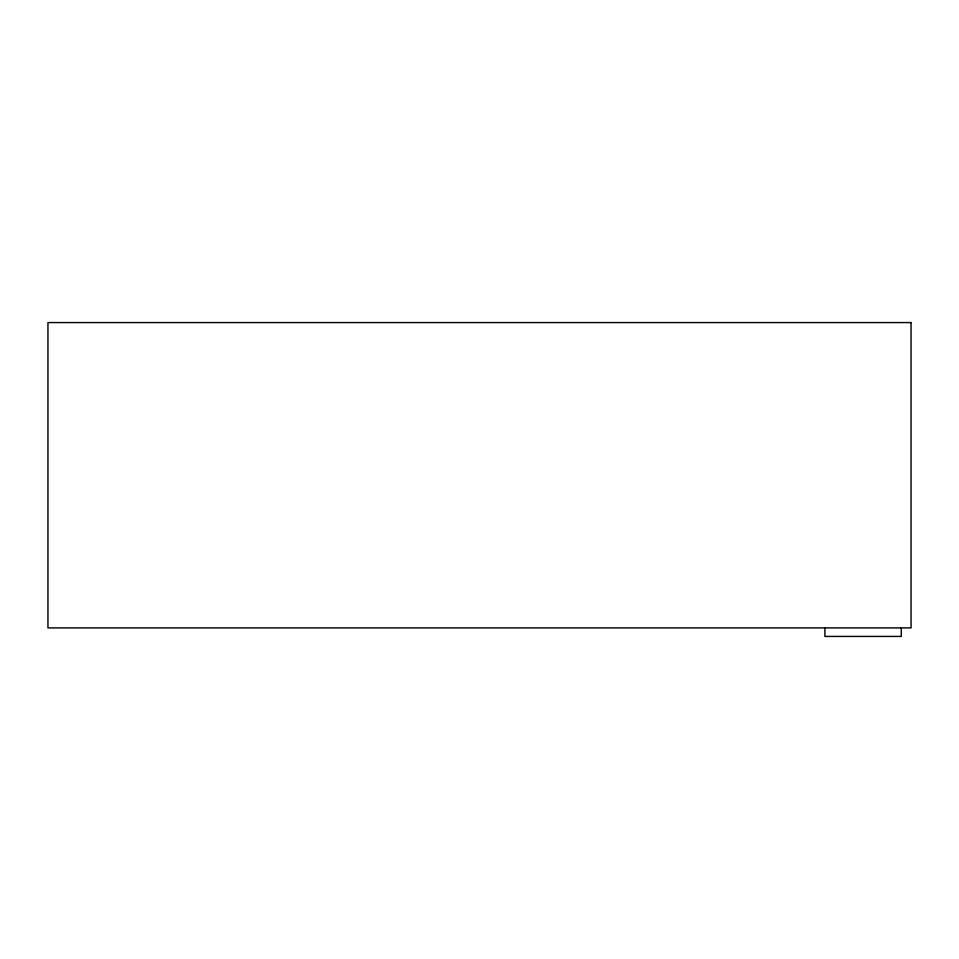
<?xml version="1.0" encoding="UTF-8"?>
<svg xmlns="http://www.w3.org/2000/svg" width="959" height="959" viewBox="0 0 959 959"><rect width="100%" height="100%" fill="white"/><g stroke="black" fill="none" stroke-linecap="round" stroke-linejoin="round"><path stroke-width="1.44" d="M901.28 627.905L901.28 636.428L824.896 636.428L824.896 627.546M911.05 322.572L47.95 322.572L47.95 627.905L911.05 627.905L911.05 322.572"/></g></svg>
